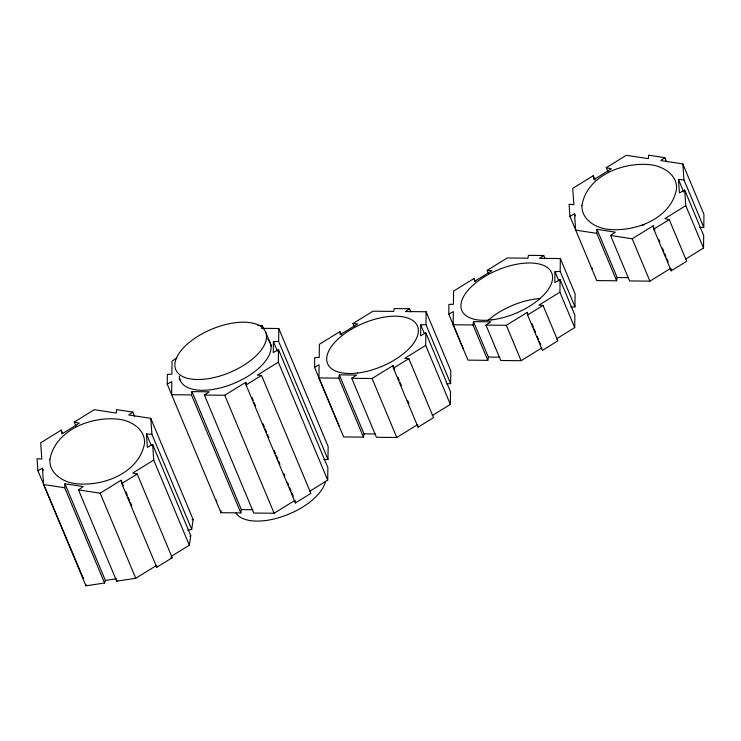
<?xml version="1.0" encoding="UTF-8"?>
<svg xmlns="http://www.w3.org/2000/svg" width="741" height="741" viewBox="0 0 741 741"><rect width="100%" height="100%" fill="white"/><g stroke="black" fill="none" stroke-linecap="round" stroke-linejoin="round"><path stroke-width="1.11" d="M323.817 459.577L327.976 459.392L278.625 341.406L273.42 341.647L273.281 352.549L278.514 349.604L278.357 362.173L257.414 375.113L261.517 375.409L310.868 493.386L295.409 502.935L295.038 500.332L274.124 513.254L253.765 513.031L204.414 395.055L209.184 391.813L191.984 391.637L241.334 509.613L240.825 512.902L220.975 512.689L167.244 384.116L167.373 374.4L171.884 374.196L172.06 361.052L176.942 358.042M216.594 502.092L216.622 500.147M220.975 512.689L221.003 510.503M278.625 341.406L278.792 328.522L261.508 328.337M339.248 426.334L314.573 367.351L314.703 357.634L319.214 357.431L319.39 344.296L339.906 331.616L341.231 334.775M417.692 424.574L396.778 437.496L376.419 437.283L351.743 378.29L356.514 375.048L339.313 374.872L363.988 433.856L363.479 437.144L343.629 436.94L318.945 377.947L319.121 364.794L314.573 367.351M309.618 491.329L327.707 480.159L327.874 467.58L278.514 349.604M327.976 459.392L328.143 446.499L278.792 328.522M446.471 383.829L450.63 383.634L425.955 324.641L420.749 324.891L420.61 335.784L425.843 332.839L450.519 391.832L450.361 404.401L432.272 415.571M450.361 404.401L425.686 345.408L425.843 332.839M425.955 324.641L426.121 311.757L405.373 311.535L409.523 308.719L410.838 311.887M463.597 349.539L448.787 314.147L448.916 304.431L453.436 304.227L453.603 291.093L474.129 278.412L475.435 281.534M450.63 383.634L450.797 370.75L426.121 311.757M542.032 347.779L521.118 360.7L500.768 360.487L485.957 325.086L490.737 321.844L473.527 321.668L488.338 357.06L487.819 360.348L467.969 360.135L453.168 324.743L453.335 311.59L448.787 314.147M570.811 307.033L574.979 306.839L560.168 271.438L554.972 271.688L554.824 282.58L560.066 279.635L574.868 315.027L574.71 327.605L556.621 338.776M574.71 327.605L559.9 292.204L560.066 279.635M560.168 271.438L560.335 258.553L539.596 258.331L543.737 255.515L545.043 258.646M574.979 306.839L575.146 293.945L560.335 258.553M592.402 269.983L592.43 268.038M685.425 259.22L703.515 248.05L703.672 235.481L684.693 190.085L679.423 192.956L678.469 179.442L683.971 179.924L703.783 227.283L699.624 227.478M703.783 227.283L703.95 214.39L682.841 163.937L660.777 160.565L664.899 157.685L666.659 161.899M83.242 578.267L37.902 470.72L42.469 468.229L43.626 484.54L85.984 585.807L104.574 583L64.736 487.763L64.949 483.762L83.251 486.559L78.5 489.875L116.689 581.166L135.751 578.286L156.666 565.364L156.759 567.282L172.218 557.732L137.187 474.008L132.796 473.017L153.739 460.087L152.637 444.498L147.376 447.36L146.422 433.856L151.924 434.328L191.697 529.407L187.714 530.195M595.032 179.97L593.254 175.71L572.728 188.39L573.877 204.683L569.097 204.266L569.949 216.307L596.783 280.58L616.632 280.793L596.783 233.359L596.996 229.349L615.299 232.146L610.556 235.462L629.572 280.932L649.931 281.145L670.846 268.223L671.216 270.826L686.675 261.286L669.234 219.595L664.844 218.614L685.786 205.674L684.693 190.085M82.955 578.425L83.094 577.508M85.984 585.807L86.169 584.556M171.254 556.361L189.335 545.191L190.761 535.641L152.637 444.498M191.697 529.407L193.16 519.617L150.794 418.35L128.73 414.969L132.852 412.098L134.63 416.359M240.825 512.902L191.474 394.916L191.984 391.637M363.479 437.144L338.804 378.16L339.313 374.872M487.819 360.348L473.017 324.956L473.527 321.668M616.632 280.793L617.142 277.505L596.996 229.349M104.574 583L105.389 580.435L64.949 483.762M260.536 326.614L262.194 325.484L263.527 328.671M116.689 581.166L117.597 580.573M62.54 433.328L61.197 430.123L40.681 442.803L41.829 459.087L37.05 458.679L37.902 470.72M76.036 426.334L74.248 422.064L94.264 409.699L116.356 413.08L116.541 409.606L132.852 412.098M204.414 395.055L224.773 395.268L245.688 382.356L246.577 384.477M295.409 502.935L246.058 384.959L261.517 375.409M354.281 326.716L352.957 323.558L372.973 311.192L393.74 311.415L394.184 308.562L409.523 308.719M608.083 171.912L606.295 167.651L626.312 155.295L648.403 158.667L648.588 155.193L664.899 157.685M78.5 489.875L100.155 493.182L121.07 480.261L123.293 485.587M156.759 567.282L121.728 483.558L137.187 474.008M488.476 273.475L487.17 270.354L507.187 257.988L527.962 258.211L528.407 255.358L543.737 255.515M351.743 378.29L372.102 378.503L393.017 365.591L394.777 369.805M425.686 345.408L404.743 358.348L408.847 358.644L433.522 417.637L418.063 427.187L393.388 368.194L393.017 365.591M393.388 368.194L408.847 358.644M610.556 235.462L632.203 238.769L653.117 225.857L654.887 230.09M671.216 270.826L653.775 229.145L669.234 219.595M485.957 325.086L506.316 325.308L527.231 312.387L528.101 314.471M559.9 292.204L538.957 305.144L543.06 305.44L557.871 340.841L542.412 350.382L527.601 314.99L527.231 312.387M527.601 314.99L543.06 305.44M189.789 536.197L190.761 535.641M167.244 384.116L171.792 381.559L171.625 394.712L191.474 394.916M569.949 216.307L574.525 213.816L575.405 215.918M191.947 519.802L193.16 519.617M105.389 580.435L116.457 578.758M170.782 557.88L172.218 557.732M617.142 277.505L628.609 277.625M453.168 324.743L473.017 324.956M257.812 325.438L262.194 325.484M488.338 357.06L499.805 357.181M318.945 377.947L338.804 378.16M363.988 433.856L375.455 433.985M241.334 509.613L252.801 509.734M487.17 270.354L491.904 270.697L474.555 281.413L474.129 278.412M352.957 323.558L357.681 323.9L340.341 334.617L339.906 331.616M596.783 233.359L575.674 230.127L574.525 213.816M43.626 484.54L64.736 487.763M606.295 167.651L611.353 168.791L594.013 179.507L593.254 175.71M74.248 422.064L79.306 423.204L61.957 433.911L61.197 430.123M678.469 179.442L683.711 191.984M685.786 205.674L703.515 248.05M658.879 239.621L659.768 241.742M662.426 248.096L663.751 251.273M664.64 253.394L665.964 256.571M666.854 258.692L668.187 261.869M632.203 238.769L649.931 281.145M554.972 271.688L558.89 281.052M532.019 323.836L533.325 326.957M534.196 329.041L535.502 332.163M537.244 336.331L538.55 339.452M539.42 341.536L540.726 344.658M506.316 325.308L521.118 360.7M420.749 324.891L424.278 333.311M397.861 377.178L399.186 380.337M400.066 382.439L401.39 385.607M407.559 400.353L408.875 403.512M372.102 378.503L396.778 437.496M273.42 341.647L277.421 351.215M278.357 362.173L327.707 480.159M265.723 332.255A48.711 23.462 -22.7 0 1 205.683 379.049A48.711 23.462 -22.7 0 1 190.715 341.258A48.711 23.462 -22.7 0 1 265.723 332.255L271.512 346.093M251.912 397.232L253.246 400.418M254.135 402.548L255.469 405.735M263.027 423.806L264.361 426.992M265.25 429.122L266.584 432.309M267.473 434.43L268.807 437.625M274.142 450.38L275.476 453.566M276.365 455.687L277.699 458.883M278.588 461.004L279.922 464.19M283.923 473.758L284.813 475.889M287.48 482.261L288.814 485.448M289.703 487.578L291.037 490.764M291.926 492.895L293.26 496.081M224.773 395.268L274.124 513.254M179.174 378.058L180.063 380.189M146.422 433.856L151.303 445.517M153.739 460.087L189.335 545.191M125.961 491.968L127.304 495.155M128.193 497.285L129.527 500.471M130.416 502.602L131.75 505.797M100.155 493.182L135.751 578.286M42.469 468.229L43.367 470.359M653.117 225.857L653.775 229.145M121.07 480.261L121.728 483.558M417.813 425.445L418.063 427.187M245.688 382.356L246.058 384.959M682.841 163.937L683.971 179.924M150.794 418.35L151.924 434.328M325.447 481.326A48.711 23.462 -22.7 0 1 283.849 516.06A48.711 23.462 -22.7 0 1 235.999 513.115M267.64 339.082A48.711 23.462 -22.7 0 1 234.48 383.171A48.711 23.462 -22.7 0 1 179.378 376.243M487.837 320.566A48.711 23.462 -22.7 0 1 540.532 298.484M641.725 225.672A48.711 23.462 -22.7 0 1 644.485 224.569M581.926 205.59C581.444 220.475 597.348 228.849 610.399 229.534C637.241 231.507 671.874 217.678 676.598 188.473C677.079 173.589 661.167 165.215 648.116 164.53C621.273 162.557 586.65 176.386 581.926 205.59M49.897 459.346C48.887 474.036 64.272 482.919 77.194 483.817C104.259 486.337 138.984 472.675 144.523 443.535C145.532 428.854 130.147 419.971 117.226 419.073C90.161 416.553 55.436 430.206 49.897 459.346M357.514 373.047A48.711 23.462 -22.7 0 0 417.554 326.253A48.711 23.462 -22.7 0 0 342.546 335.256A48.711 23.462 -22.7 0 0 357.514 373.047M491.728 319.843A48.711 23.462 -22.7 0 0 551.767 273.049A48.711 23.462 -22.7 0 0 476.759 282.052A48.711 23.462 -22.7 0 0 491.728 319.843"/></g></svg>
